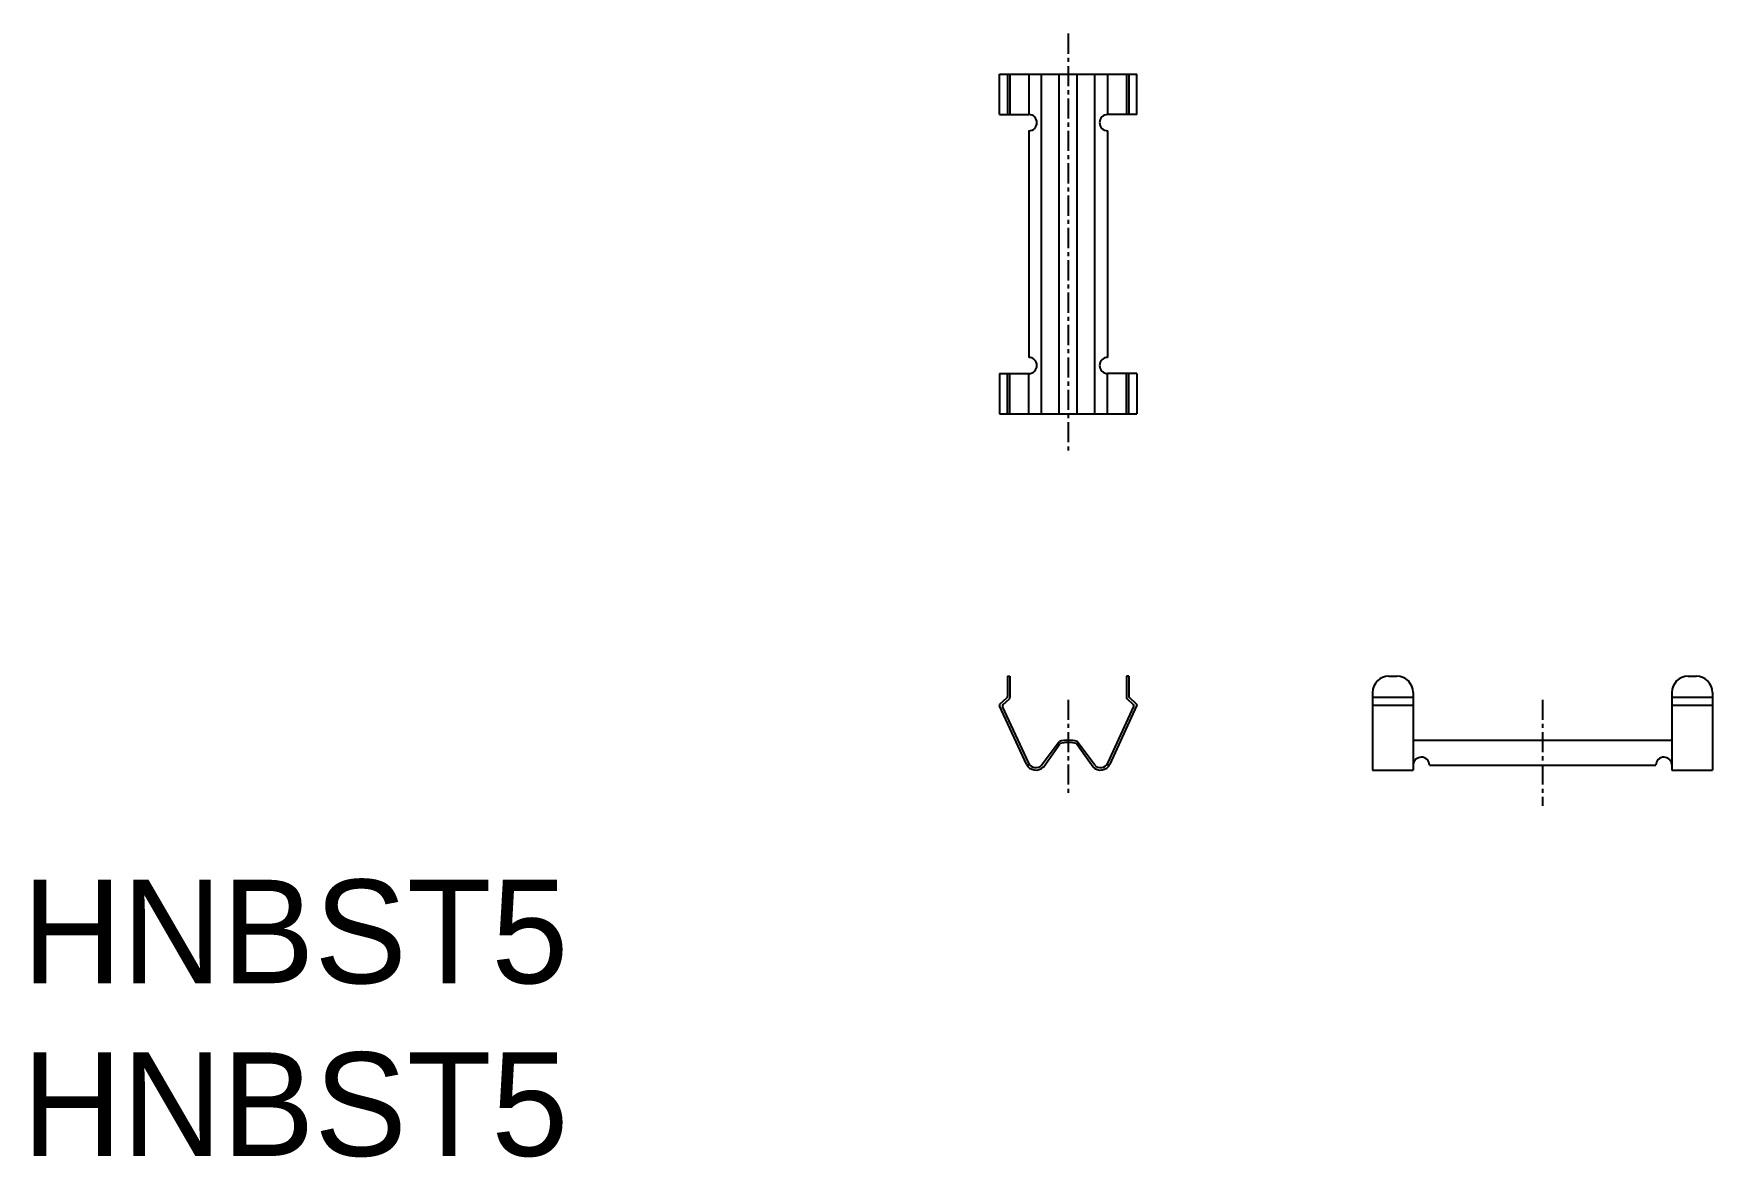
# Model space of a CAD drawing. Extents: x 33 to 137, y 19 to 88.
import ezdxf

# ---------------------------------------------------------------- set-up
doc = ezdxf.new("R2010")
doc.units = 0
doc.linetypes.add('CENTER', pattern=[2, 1.25, -0.25, 0.25, -0.25])
doc.layers.get('0').update_dxf_attribs({"linetype": 'CONTINUOUS'})
doc.layers.add('CENTER', color=1, linetype='CENTER')

msp = doc.modelspace()

# ---------------------------------------------------------------- linework, layer by layer
at = {"color": 7, "linetype": 'CONTINUOUS'}
for p, q in [((92.45, 85.74), (100.95, 85.74)), ((92.45, 83.24), (92.45, 85.74)), ((92.95, 85.74), (92.95, 83.24)), ((93.1, 85.74), (93.1, 83.24)), ((94.27, 85.74), (94.27, 83.24)), ((95.06, 64.74), (95.06, 85.74)), ((96.15, 64.74), (96.15, 85.74)), ((97.26, 64.74), (97.26, 85.74)), ((98.35, 64.74), (98.35, 85.74)), ((99.14, 85.74), (99.14, 83.24)), ((100.3, 85.74), (100.3, 83.24)), ((100.45, 85.74), (100.45, 83.24)), ((100.95, 83.24), (100.95, 85.74)), ((92.45, 83.24), (94.27, 83.24)), ((100.95, 83.24), (99.14, 83.24)), ((94.27, 82.24), (94.27, 68.24)), ((99.14, 82.24), (99.14, 68.24)), ((92.45, 67.24), (94.27, 67.24)), ((92.45, 67.24), (92.45, 64.74)), ((92.95, 64.74), (92.95, 67.24)), ((93.1, 64.74), (93.1, 67.24)), ((94.27, 64.74), (94.27, 67.24)), ((100.95, 67.24), (99.14, 67.24)), ((99.14, 64.74), (99.14, 67.24)), ((100.3, 64.74), (100.3, 67.24)), ((100.45, 64.74), (100.45, 67.24)), ((100.95, 67.24), (100.95, 64.74)), ((92.45, 64.74), (100.95, 64.74)), ((92.95, 48.54), (92.95, 47.29)), ((92.95, 48.54), (93.1, 48.54)), ((93.1, 48.54), (93.1, 47.22)), ((100.3, 48.54), (100.3, 47.22)), ((100.45, 48.54), (100.3, 48.54)), ((100.45, 48.54), (100.45, 47.29)), ((116.52, 48.54), (117.02, 48.54)), ((135.02, 48.54), (135.52, 48.54)), ((92.45, 46.75), (92.45, 46.74)), ((94.12, 43.1), (92.46, 46.71)), ((92.48, 46.81), (92.93, 47.22)), ((92.67, 46.78), (93.07, 47.15)), ((99.29, 43.1), (100.95, 46.71)), ((100.74, 46.78), (100.34, 47.15)), ((100.93, 46.81), (100.48, 47.22)), ((100.95, 46.75), (100.95, 46.74)), ((115.52, 47.54), (115.52, 42.74)), ((115.52, 47.25), (118.02, 47.25)), ((115.52, 46.75), (118.02, 46.75)), ((118.02, 47.54), (118.02, 42.74)), ((134.02, 47.54), (134.02, 42.74)), ((134.02, 47.25), (136.52, 47.25)), ((134.02, 46.75), (136.52, 46.75)), ((136.52, 47.54), (136.52, 42.74)), ((94.26, 43.17), (92.65, 46.67)), ((99.15, 43.17), (100.76, 46.67)), ((95.06, 43.04), (96.15, 44.51)), ((95.17, 42.93), (96.19, 44.37)), ((98.24, 42.93), (97.21, 44.37)), ((98.35, 43.04), (97.26, 44.51)), ((118.02, 44.59), (134.02, 44.59)), ((115.52, 42.74), (118.02, 42.74)), ((119.03, 43.04), (133.03, 43.04)), ((134.02, 42.74), (136.52, 42.74))]:
    msp.add_line(p, q, dxfattribs=at)
for centre, radius, start, end in [((94.27, 82.74), 0.5, 0, 90), ((99.14, 82.74), 0.5, 90, 180), ((94.27, 82.74), 0.5, 270, 0), ((99.14, 82.74), 0.5, 180, 270), ((94.27, 67.74), 0.5, 360, 90), ((94.27, 67.74), 0.5, 270, 360), ((99.14, 67.74), 0.5, 90, 180), ((99.14, 67.74), 0.5, 180, 270), ((116.52, 47.54), 1, 90, 180), ((117.02, 47.54), 1, 0, 90), ((135.02, 47.54), 1, 90, 180), ((135.52, 47.54), 1, 0, 90), ((92.53, 46.75), 0.08, 132.1916, 180), ((92.53, 46.74), 0.08, 180, 204.7049), ((92.74, 46.71), 0.1, 132.1916, 206.3701), ((92.85, 47.29), 0.1, 315, 0), ((93, 47.22), 0.1, 312.1916, 0), ((100.4, 47.22), 0.1, 180, 227.8084), ((100.55, 47.29), 0.1, 180, 225), ((100.67, 46.71), 0.1, 333.6299, 47.8084), ((100.87, 46.75), 0.08, 0, 47.8084), ((100.87, 46.74), 0.08, 335.2951, 0), ((96.69, 42.71), 1.87, 89.4547, 106.5936), ((96.7, 42.44), 2, 90, 104.7597), ((96.72, 42.71), 1.87, 73.4064, 90.5453), ((96.7, 42.44), 2, 75.2403, 90), ((94.7, 43.39), 0.65, 206.2753, 315.9154), ((94.7, 43.39), 0.5, 206.2753, 315.9154), ((98.7, 43.39), 0.65, 224.0846, 333.7247), ((98.7, 43.39), 0.5, 224.0846, 333.7247), ((118.53, 43.03), 0.506, 90.2724, 173.3464), ((118.53, 43.04), 0.5, 0, 90), ((133.53, 43.04), 0.5, 90, 180), ((133.52, 43.03), 0.506, 6.6536, 89.7276)]:
    msp.add_arc(centre, radius, start, end, dxfattribs=at)
at = {"layer": 'CENTER', "color": 1, "linetype": 'CENTER'}
for p, q in [((96.7, 88.24), (96.7, 62.24)), ((96.7, 47.09), (96.7, 41.2)), ((126.02, 47.09), (126.02, 40.54))]:
    msp.add_line(p, q, dxfattribs=at)

# ---------------------------------------------------------------- texts
at = {"color": 7, "linetype": 'CONTINUOUS'}
for p in [(32.04, 29.57), (32.04, 18.9)]:
    msp.add_text('HNBST5', height=6.4, dxfattribs=at).set_placement(p)

doc.saveas('drawing.dxf')
